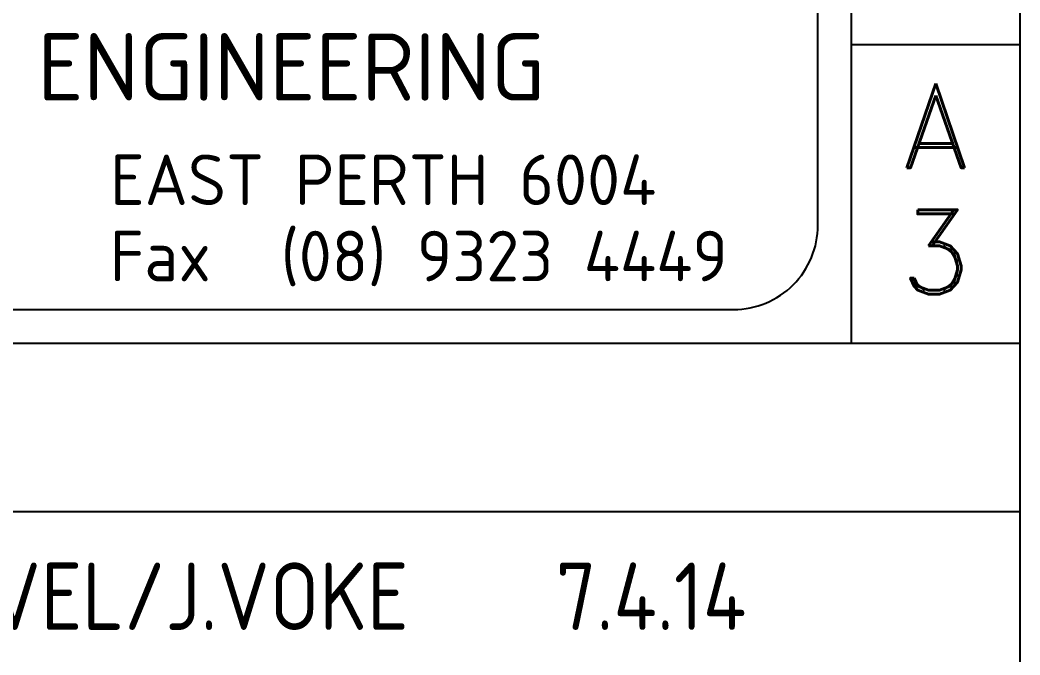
# Model space of a CAD drawing. Extents: x 0 to 420, y 0 to 297.
# Drawn here: x 385.81 to 415.5, y 47.74 to 66.59 of the extents above; entities that cross this region are included whole.
import ezdxf
from ezdxf.enums import TextEntityAlignment as Align

# ---------------------------------------------------------------- set-up
doc = ezdxf.new("R2010")
doc.units = 0
doc.header["$LTSCALE"] = 12
doc.header["$MEASUREMENT"] = 0
doc.layers.get('0').update_dxf_attribs({"linetype": 'CONTINUOUS'})
for name, color, linetype in [('TBLK18', 4, 'CONTINUOUS'), ('TBLK25', 1, 'CONTINUOUS'), ('TBLK35', 3, 'CONTINUOUS'), ('TBLK50', 7, 'CONTINUOUS')]:
    doc.layers.add(name, color=color, linetype=linetype)
doc.styles.add('ISO', font='iso3098b.shx')
doc.styles.add('ROMAND', font='romand')

# ---------------------------------------------------------------- blocks, each defined once
blk = doc.blocks.new('A3BBLK')
at = {"layer": 'TBLK50'}
blk.add_line((415.5, 4.5), (415.5, 292.5), dxfattribs=at)
blk = doc.blocks.new('title block')
at = {"layer": 'TBLK35'}
for p, q in [((410.5, 57), (410.5, 292.5)), ((410.5, 65.868), (415.5, 65.868)), ((352.5, 57), (415.5, 57)), ((352.5, 52), (415.5, 52))]:
    blk.add_line(p, q, dxfattribs=at)
at = {"layer": 'TBLK50'}
blk.add_lwpolyline([(407, 80.841), (356, 80.841, 0.414214), (353.5, 78.341), (353.5, 60.5, 0.414214), (356, 58), (407, 58, 0.414214), (409.5, 60.5), (409.5, 78.341, 0.414214)], format="xyb", close=True, dxfattribs=at)
blk.add_blockref('A3BBLK', (0, 0))
at = {"layer": 'TBLK18', "style": 'ISO'}
blk.add_text('Fax', height=1.5, dxfattribs=at).set_placement((388.477, 58.836))
blk.add_attdef('MR_DIRECTORATE', text='', height=1.5, dxfattribs=at).set_placement((381.5, 67.119), align=Align.CENTER)
for tag, p in [('STREET_NAME', (355.514, 61.1)), ('SUBURB_POSTCODE', (388.488, 61.1)), ('TELEPHONE_NO.', (368.306, 58.836)), ('FAX_NO.', (393.555, 58.836))]:
    blk.add_attdef(tag, p, '', height=1.5, dxfattribs=at)
at = {"layer": 'TBLK25', "style": 'ISO'}
for tag, height, p in [('MR_BRANCH', 2, (381.5, 64.199)), ('ROAD_SECTION', 1.75, (384.5, 29.162)), ('SLK', 1.75, (384.5, 26.108)), ('CHAINAGE', 1.75, (384.5, 19.205))]:
    blk.add_attdef(tag, text='', height=height, dxfattribs=at).set_placement(p, align=Align.CENTER)
for tag, p, height in [('FILE_NUMBER', (371.773, 53.237), 2.5), ('DESIGNED_/_DRAWN', (371.773, 48.487), 2), ('VERIFIED', (371.773, 43.487), 2), ('APPROVED', (371.773, 38.487), 2), ('LOCAL_AUTHORITY', (370.48, 16.733), 1.25)]:
    blk.add_attdef(tag, p, '', height=height, dxfattribs=at)
at = {"layer": 'TBLK35', "style": 'ROMAND'}
for s, p in [('A', (413, 62.209)), ('3', (413, 58.458))]:
    blk.add_text(s, height=2.5, dxfattribs=at).set_placement(p, align=Align.CENTER)
at = {"layer": 'TBLK35', "style": 'ISO', "width": 0.9}
for tag, p in [('ROAD_PROJECT&NUMBER', (384.5, 32.231)), ('DRAWING_DESCRIPTION', (384.5, 22.288))]:
    blk.add_attdef(tag, text='', height=2.5, dxfattribs=at).set_placement(p, align=Align.CENTER)
at = {"layer": 'TBLK50', "style": 'ISO'}
blk.add_attdef('DRG_NUMBER', (356.803, 6.021), '', height=5, dxfattribs=at)

msp = doc.modelspace()

# ---------------------------------------------------------------- block references
at = {"color": 1}
ref = msp.add_blockref('title block', (0, 0), dxfattribs=at)
ref.add_attrib('DESIGNED_/_DRAWN', 'R.KOORENGEVEL/J.VOKE    7.4.14', (371.773437, 48.486549), dxfattribs={"layer": 'TBLK25', "height": 2, "style": 'ISO', "width": 0.9})
ref.add_attrib('SUBURB_POSTCODE', 'EAST PERTH 6004', (388.4876, 61.099807), dxfattribs={"layer": 'TBLK18', "height": 1.5, "style": 'ISO'})
ref.add_attrib('FAX_NO.', '(08) 9323 4449', (393.555162, 58.836074), dxfattribs={"layer": 'TBLK18', "height": 1.5, "style": 'ISO'})
ref.add_attrib('MR_BRANCH', 'ROAD AND TRAFFIC ENGINEERING', dxfattribs={"layer": 'TBLK25', "height": 2, "style": 'ISO'}).set_placement((381.499975, 64.19891), align=Align.CENTER)

doc.saveas('drawing.dxf')
